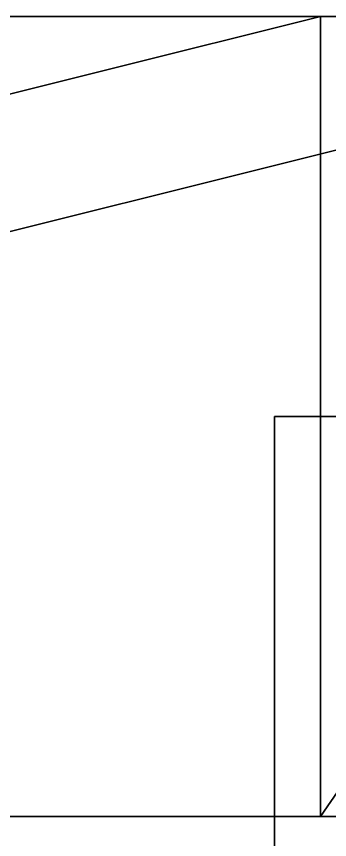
# Model space of a CAD drawing. Header units: millimetres. Extents: x -510 to 550, y -577 to 577.
# Drawn here: x 393.9 to 413.4, y -306.4 to -255 of the extents above; entities that cross this region are included whole.
import ezdxf

# ---------------------------------------------------------------- set-up
doc = ezdxf.new("R2010")
doc.units = ezdxf.units.MM
doc.layers.add('bogie_right_visual_1', color=7, linetype='Continuous', true_color=0x5c6b75)
doc.layers.add('front_right_support_collision', color=7, linetype='Continuous', true_color=0x5c6b75)

msp = doc.modelspace()

# ---------------------------------------------------------------- linework, layer by layer
at = {"layer": 'bogie_right_visual_1', "true_color": 0x5c6b75}
for points in [[(212.709, -305, -108.201), (412.881, -255, -298.075), (412.881, -305, -298.075)], [(212.709, -305, -108.201), (212.709, -255, -108.201), (412.881, -255, -298.075)], [(412.881, -255, -298.075), (212.709, -255, -108.201), (247.119, -255, -71.925)], [(247.119, -305, -71.925), (447.291, -305, -261.799), (447.291, -255, -261.799)], [(247.119, -305, -71.925), (447.291, -255, -261.799), (247.119, -255, -71.925)], [(412.881, -255, -298.075), (247.119, -255, -71.925), (447.291, -255, -261.799)], [(412.881, -305, -298.075), (412.881, -255, -298.075), (447.291, -255, -261.799)], [(412.881, -305, -298.075), (447.291, -255, -261.799), (447.291, -305, -261.799)], [(212.709, -305, -108.201), (412.881, -305, -298.075), (447.291, -305, -261.799)], [(212.709, -305, -108.201), (447.291, -305, -261.799), (247.119, -305, -71.925)]]:
    msp.add_3dface(points, dxfattribs=at)
at = {"layer": 'front_right_support_collision', "true_color": 0x5c6b75}
for points in [[(410, -450, -122.5), (450, -280, -122.5), (450, -450, -122.5)], [(410, -450, -122.5), (410, -280, -122.5), (450, -280, -122.5)], [(410, -450, -97.5), (450, -450, -97.5), (450, -280, -97.5)], [(410, -450, -97.5), (450, -280, -97.5), (410, -280, -97.5)], [(450, -280, -122.5), (410, -280, -122.5), (410, -280, -97.5)], [(450, -280, -122.5), (410, -280, -97.5), (450, -280, -97.5)], [(410, -280, -122.5), (410, -450, -122.5), (410, -450, -97.5)], [(410, -280, -122.5), (410, -450, -97.5), (410, -280, -97.5)]]:
    msp.add_3dface(points, dxfattribs=at)

doc.saveas('drawing.dxf')
